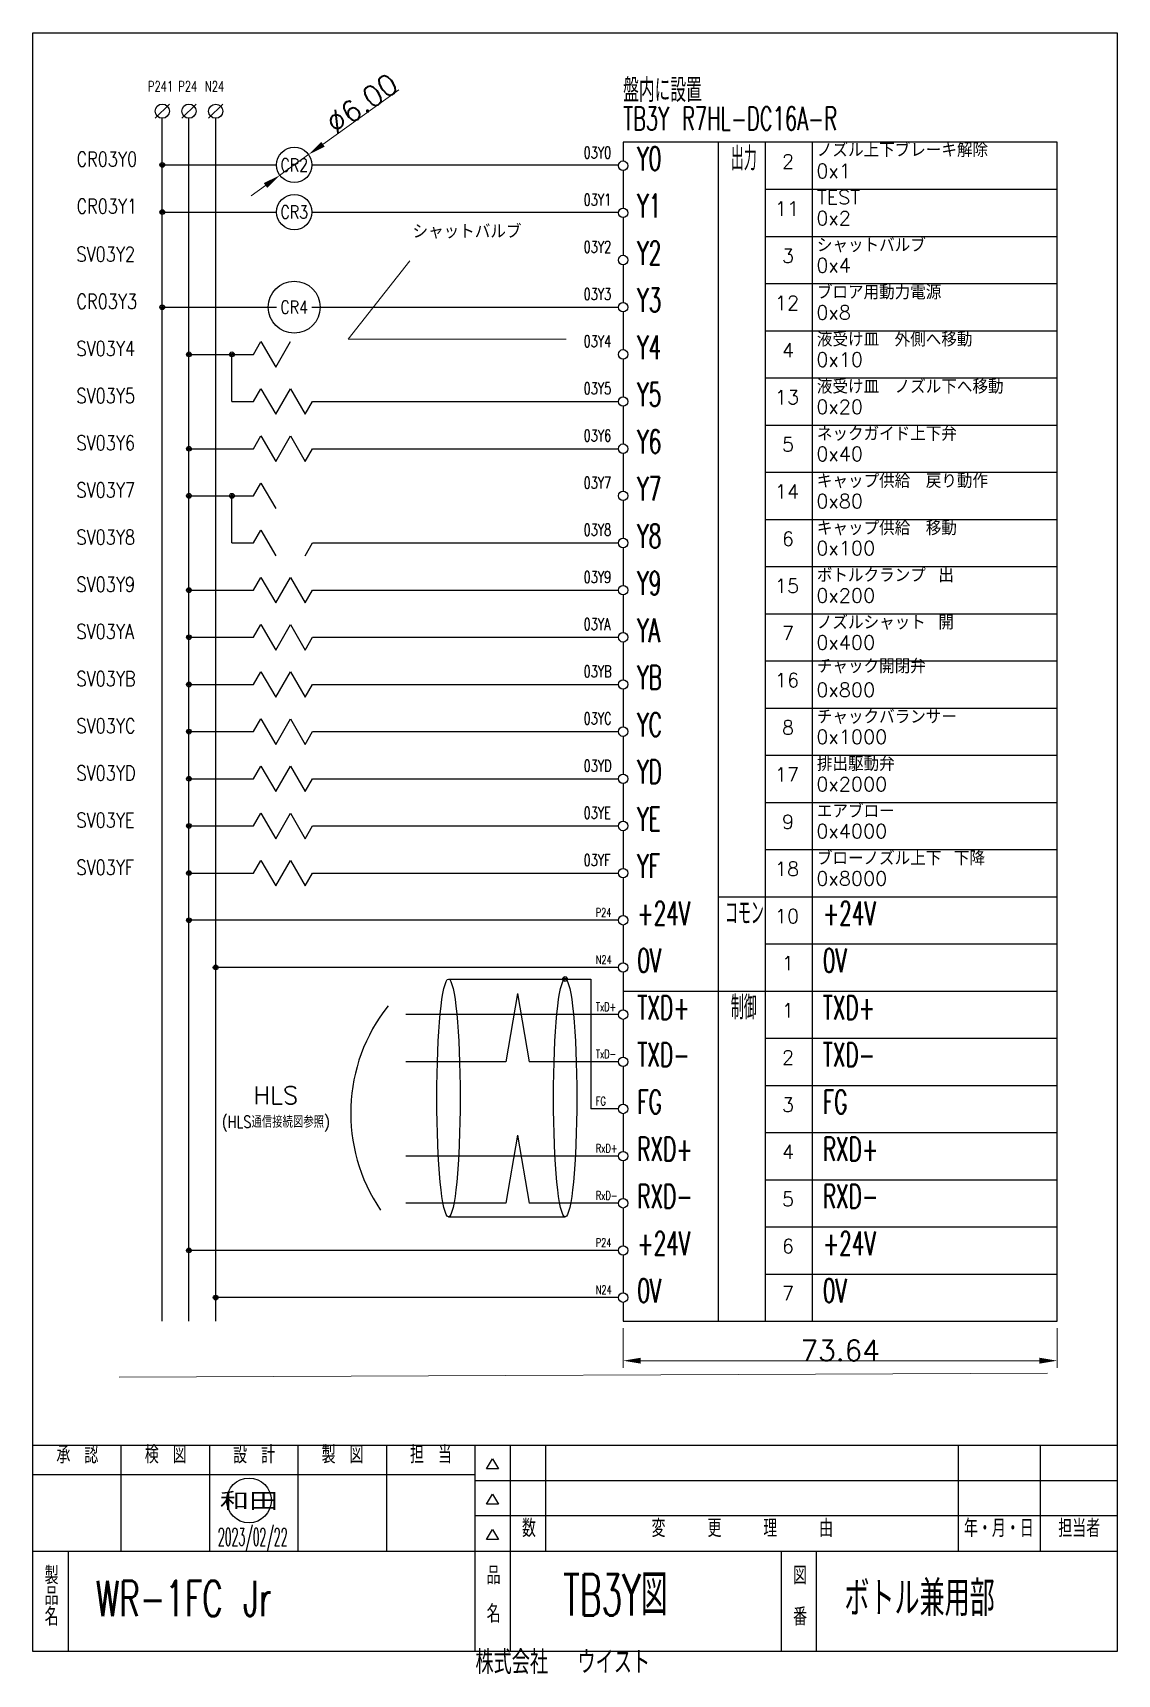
# Model space of a CAD drawing. Extents: x 15 to 199, y 11 to 290.
import ezdxf
from ezdxf.enums import TextEntityAlignment as Align

# ---------------------------------------------------------------- set-up
doc = ezdxf.new("R2010")
doc.units = 0
doc.header["$LTSCALE"] = 0.25
doc.header["$MEASUREMENT"] = 0
for name, color, linetype in [('LAYER01', 7, 'Continuous'), ('WAKU', 7, 'Continuous'), ('外形線２', 51, 'Continuous')]:
    doc.layers.add(name, color=color, linetype=linetype)
doc.styles.add('KANJI', font='TXT', dxfattribs={"bigfont": 'BIGFONT'})
doc.styles.add('KANJI4', font='txt.shx', dxfattribs={"width": 0.585714, "height": 7, "bigfont": 'bigfont.shx'})
doc.styles.get("Standard").update_dxf_attribs({"font": 'txt', "bigfont": 'bigfont'})
doc.dimstyles.get("Standard").update_dxf_attribs({"dimtxt": 0.18, "dimasz": 0.18, "dimexe": 0.18, "dimexo": 0.0625, "dimgap": 0.09, "dimtad": 0, "dimtih": 1, "dimtoh": 1, "dimdec": 4, "dimzin": 0, "dimdsep": 46, "dimtxsty": 'Standard', "dimcen": 0.09, "dimadec": 0, "dimazin": 0, "dimtfac": 1, "dimtdec": 4, "dimtofl": 0, "dimtmove": 0, "dimatfit": 0, "dimfxl": 1, "dimtolj": 1, "dimtzin": 0, "dimarcsym": 0})

# ---------------------------------------------------------------- blocks, each defined once
blk = doc.blocks.new('*D1')
at = {"color": 0, "linetype": 'Continuous', "lineweight": 0}
for p, q in [((115.17, 69.82), (115.17, 63.12)), ((188.81, 69.82), (188.81, 63.12)), ((118.17, 64.32), (185.81, 64.32))]:
    blk.add_line(p, q, dxfattribs=at)
at = {"color": 0, "linetype": 'Continuous'}
for points in [[(118.17, 64.82), (118.17, 63.82), (115.17, 64.32)], [(185.81, 63.82), (185.81, 64.82), (188.81, 64.32)]]:
    blk.add_solid(points, dxfattribs=at)
at = {"layer": 'Defpoints', "color": 0, "linetype": 'Continuous'}
for p in [(115.17, 71.02), (188.81, 71.02), (188.81, 64.32)]:
    blk.add_point(p, dxfattribs=at)
at = {"color": 0, "linetype": 'Continuous', "lineweight": 0, "insert": (151.99, 66.07), "char_height": 3.5, "attachment_point": 5}
blk.add_mtext('\\A1;73.64', dxfattribs=at)
blk = doc.blocks.new('*D2')
at = {"color": 0, "linetype": 'Continuous', "lineweight": 0}
for p, q in [((77.11, 279.87), (64.24, 270.64)), ((56.93, 265.4), (61.8, 268.9)), ((54.49, 263.65), (52.05, 261.9))]:
    blk.add_line(p, q, dxfattribs=at)
at = {"color": 0, "linetype": 'Continuous'}
for points in [[(63.95, 271.05), (64.53, 270.24), (61.8, 268.9)], [(54.78, 263.24), (54.2, 264.06), (56.93, 265.4)]]:
    blk.add_solid(points, dxfattribs=at)
at = {"layer": 'Defpoints', "color": 0, "linetype": 'Continuous'}
for p in [(61.8, 268.9), (56.93, 265.4)]:
    blk.add_point(p, dxfattribs=at)
at = {"color": 0, "linetype": 'Continuous', "lineweight": 0, "insert": (70.87, 277.56), "char_height": 3.5, "attachment_point": 5, "rotation": 35.6569}
blk.add_mtext('\\A1;∅6.00', dxfattribs=at)

msp = doc.modelspace()

# ---------------------------------------------------------------- linework, layer by layer
at = {"color": 7, "linetype": 'Continuous'}
for p, q in [((188.808, 271.016), (115.171, 271.016)), ((115.171, 271.016), (115.171, 267.816)), ((131.319, 271.016), (131.319, 71.016)), ((139.319, 71.016), (139.319, 271.016)), ((147.319, 207.016), (147.319, 271.016)), ((188.808, 71.016), (188.808, 271.016)), ((36.973, 267.147), (56.366, 267.147)), ((62.366, 267.147), (114.381, 267.147)), ((115.171, 266.216), (115.171, 259.816)), ((139.319, 263.016), (188.808, 263.016)), ((36.973, 259.147), (56.366, 259.147)), ((62.366, 259.147), (114.381, 259.147)), ((115.171, 258.216), (115.171, 251.816)), ((139.319, 255.016), (188.808, 255.016)), ((115.171, 250.216), (115.171, 243.816)), ((139.319, 247.016), (188.808, 247.016)), ((36.962, 243.016), (56.355, 243.016)), ((62.355, 243.016), (114.371, 243.016)), ((115.171, 242.216), (115.171, 235.816)), ((52.468, 235.016), (53.718, 237.181)), ((53.718, 237.181), (56.218, 232.85)), ((53.718, 237.181), (56.218, 232.85)), ((56.218, 232.85), (58.718, 237.181)), ((139.319, 239.016), (188.808, 239.016)), ((41.5, 235.016), (52.468, 235.016)), ((48.78, 227.016), (48.78, 235.016)), ((115.171, 234.216), (115.171, 227.816)), ((52.468, 227.016), (53.718, 229.181)), ((53.718, 229.181), (56.218, 224.85)), ((53.718, 229.181), (56.218, 224.85)), ((56.218, 224.85), (58.718, 229.181)), ((58.718, 229.181), (61.218, 224.85)), ((139.319, 231.016), (188.808, 231.016)), ((48.78, 227.016), (52.468, 227.016)), ((61.218, 224.85), (62.468, 227.016)), ((62.468, 227.016), (114.371, 227.016)), ((115.171, 226.216), (115.171, 219.816)), ((139.319, 223.016), (188.808, 223.016)), ((52.468, 219.016), (53.718, 221.181)), ((53.718, 221.181), (56.218, 216.85)), ((53.718, 221.181), (56.218, 216.85)), ((56.218, 216.85), (58.718, 221.181)), ((58.718, 221.181), (61.218, 216.85)), ((41.5, 219.016), (52.468, 219.016)), ((61.218, 216.85), (62.468, 219.016)), ((62.468, 219.016), (114.371, 219.016)), ((115.171, 218.216), (115.171, 211.816)), ((139.319, 215.016), (188.808, 215.016)), ((52.468, 211.016), (53.718, 213.181)), ((53.718, 213.181), (56.218, 208.85)), ((53.718, 213.181), (56.218, 208.85)), ((41.5, 211.016), (52.468, 211.016)), ((48.78, 203.016), (48.78, 211.016)), ((115.171, 210.216), (115.171, 203.816)), ((139.319, 207.016), (188.808, 207.016)), ((147.319, 71.016), (147.319, 207.016)), ((52.468, 203.016), (53.718, 205.181)), ((53.718, 205.181), (56.218, 200.85)), ((53.718, 205.181), (56.218, 200.85)), ((48.78, 203.016), (52.468, 203.016)), ((61.218, 200.85), (62.468, 203.016)), ((62.468, 203.016), (114.371, 203.016)), ((115.171, 202.216), (115.171, 195.816)), ((139.319, 199.016), (188.808, 199.016)), ((41.5, 195.016), (52.468, 195.016)), ((52.468, 195.016), (53.718, 197.181)), ((53.718, 197.181), (56.218, 192.85)), ((53.718, 197.181), (56.218, 192.85)), ((56.218, 192.85), (58.718, 197.181)), ((58.718, 197.181), (61.218, 192.85)), ((61.218, 192.85), (62.468, 195.016)), ((62.468, 195.016), (114.371, 195.016)), ((115.171, 194.216), (115.171, 187.816)), ((139.319, 191.016), (188.808, 191.016)), ((41.5, 187.016), (52.468, 187.016)), ((52.468, 187.016), (53.718, 189.181)), ((53.718, 189.181), (56.218, 184.85)), ((53.718, 189.181), (56.218, 184.85)), ((56.218, 184.85), (58.718, 189.181)), ((58.718, 189.181), (61.218, 184.85)), ((61.218, 184.85), (62.468, 187.016)), ((62.468, 187.016), (114.371, 187.016)), ((115.171, 186.216), (115.171, 179.816)), ((52.468, 179.016), (53.718, 181.181)), ((53.718, 181.181), (56.218, 176.85)), ((53.718, 181.181), (56.218, 176.85)), ((56.218, 176.85), (58.718, 181.181)), ((58.718, 181.181), (61.218, 176.85)), ((139.319, 183.016), (188.808, 183.016)), ((41.5, 179.016), (52.468, 179.016)), ((61.218, 176.85), (62.468, 179.016)), ((62.468, 179.016), (114.371, 179.016)), ((115.171, 178.216), (115.171, 171.816)), ((52.468, 171.016), (53.718, 173.181)), ((53.718, 173.181), (56.218, 168.85)), ((53.718, 173.181), (56.218, 168.85)), ((56.218, 168.85), (58.718, 173.181)), ((58.718, 173.181), (61.218, 168.85)), ((139.319, 175.016), (188.808, 175.016)), ((41.5, 171.016), (52.468, 171.016)), ((61.218, 168.85), (62.468, 171.016)), ((62.468, 171.016), (114.371, 171.016)), ((115.171, 170.216), (115.171, 163.816)), ((52.468, 163.016), (53.718, 165.181)), ((53.718, 165.181), (56.218, 160.85)), ((53.718, 165.181), (56.218, 160.85)), ((56.218, 160.85), (58.718, 165.181)), ((58.718, 165.181), (61.218, 160.85)), ((139.319, 167.016), (188.808, 167.016)), ((41.5, 163.016), (52.468, 163.016)), ((61.218, 160.85), (62.468, 163.016)), ((62.468, 163.016), (114.371, 163.016)), ((115.171, 162.216), (115.171, 155.816)), ((139.319, 159.016), (188.808, 159.016)), ((52.468, 155.016), (53.718, 157.181)), ((53.718, 157.181), (56.218, 152.85)), ((53.718, 157.181), (56.218, 152.85)), ((56.218, 152.85), (58.718, 157.181)), ((58.718, 157.181), (61.218, 152.85)), ((41.5, 155.016), (52.468, 155.016)), ((61.218, 152.85), (62.468, 155.016)), ((62.468, 155.016), (114.371, 155.016)), ((115.171, 154.216), (115.171, 147.816)), ((139.319, 151.016), (188.808, 151.016)), ((52.468, 147.016), (53.718, 149.181)), ((53.718, 149.181), (56.218, 144.85)), ((53.718, 149.181), (56.218, 144.85)), ((56.218, 144.85), (58.718, 149.181)), ((58.718, 149.181), (61.218, 144.85)), ((41.5, 147.016), (52.468, 147.016)), ((61.218, 144.85), (62.468, 147.016)), ((62.468, 147.016), (114.371, 147.016)), ((115.171, 146.216), (115.171, 139.816)), ((131.319, 143.016), (188.808, 143.016)), ((114.371, 139.016), (41.5, 139.016)), ((115.171, 138.216), (115.171, 131.816)), ((139.319, 135.016), (188.808, 135.016)), ((114.371, 131.016), (46.028, 131.016)), ((85.538, 129.061), (105.329, 129.061)), ((105.329, 129.061), (109.683, 129.061)), ((109.683, 129.061), (109.683, 107.016)), ((115.171, 130.216), (115.171, 123.816)), ((97.253, 126.589), (95.258, 115.016)), ((97.253, 126.589), (99.247, 115.016)), ((115.171, 127.016), (188.808, 127.016)), ((114.371, 123.016), (78.321, 123.016)), ((115.171, 122.216), (115.171, 115.816)), ((139.319, 119.016), (188.808, 119.016)), ((95.258, 115.016), (78.321, 115.016)), ((114.371, 115.016), (99.247, 115.016)), ((115.171, 114.216), (115.171, 107.816)), ((139.319, 111.016), (188.808, 111.016)), ((114.371, 107.016), (109.683, 107.016)), ((115.171, 106.216), (115.171, 99.816)), ((139.319, 103.016), (188.808, 103.016)), ((97.253, 102.589), (95.258, 91.016)), ((97.253, 102.589), (99.247, 91.016)), ((114.371, 99.016), (78.321, 99.016)), ((115.171, 98.216), (115.171, 91.816)), ((139.319, 95.016), (188.808, 95.016)), ((95.258, 91.016), (78.321, 91.016)), ((114.371, 91.016), (99.247, 91.016)), ((115.171, 90.216), (115.171, 83.816)), ((85.538, 88.714), (105.329, 88.714)), ((139.319, 87.016), (188.808, 87.016)), ((114.371, 83.016), (41.5, 83.016)), ((115.171, 82.216), (115.171, 75.816)), ((139.319, 79.016), (188.808, 79.016)), ((114.371, 75.016), (46.028, 75.016)), ((115.171, 74.216), (115.171, 71.016)), ((115.171, 71.016), (188.808, 71.016))]:
    msp.add_line(p, q, dxfattribs=at)
at = {"linetype": 'Continuous', "lineweight": 0}
for p, q in [((68.523, 237.598), (78.975, 250.856)), ((68.523, 237.598), (105.49, 237.598)), ((29.663, 61.522), (187.191, 62.19))]:
    msp.add_line(p, q, dxfattribs=at)
at = {"color": 7, "linetype": 'Continuous'}
msp.add_lwpolyline([(15, 289.55), (199, 289.55), (199, 15), (15, 15), (15, 289.55)], dxfattribs=at)
for centre, radius in [((59.366, 267.147), 3), ((36.973, 267.147), 0.4), ((36.973, 267.147), 0.2), ((115.171, 267.016), 0.8), ((59.366, 259.147), 3), ((36.973, 259.147), 0.4), ((36.973, 259.147), 0.2), ((115.171, 259.016), 0.8), ((115.171, 251.016), 0.8), ((59.355, 243.016), 4.408), ((36.962, 243.016), 0.4), ((36.962, 243.016), 0.2), ((115.171, 243.016), 0.8), ((41.5, 235.016), 0.4), ((41.5, 235.016), 0.2), ((48.78, 235.016), 0.4), ((48.78, 235.016), 0.2), ((115.171, 235.016), 0.8), ((115.171, 227.016), 0.8), ((41.5, 219.016), 0.4), ((41.5, 219.016), 0.2), ((115.171, 219.016), 0.8), ((115.171, 211.016), 0.8), ((41.5, 211.016), 0.4), ((41.5, 211.016), 0.2), ((48.78, 211.016), 0.4), ((48.78, 211.016), 0.2), ((115.171, 203.016), 0.8), ((41.5, 195.016), 0.4), ((41.5, 195.016), 0.2), ((115.171, 195.016), 0.8), ((41.5, 187.016), 0.4), ((41.5, 187.016), 0.2), ((115.171, 187.016), 0.8), ((41.5, 179.016), 0.4), ((41.5, 179.016), 0.2), ((115.171, 179.016), 0.8), ((41.5, 171.016), 0.4), ((41.5, 171.016), 0.2), ((115.171, 171.016), 0.8), ((41.5, 163.016), 0.4), ((41.5, 163.016), 0.2), ((115.171, 163.016), 0.8), ((115.171, 163.016), 0.8), ((41.5, 155.016), 0.4), ((41.5, 155.016), 0.2), ((115.171, 155.016), 0.8), ((115.171, 147.016), 0.8), ((41.5, 147.016), 0.4), ((41.5, 147.016), 0.2), ((41.5, 139.016), 0.4), ((41.5, 139.016), 0.2), ((115.171, 139.016), 0.8), ((46.028, 131.016), 0.4), ((46.028, 131.016), 0.2), ((115.171, 131.016), 0.8), ((105.329, 129.061), 0.4), ((105.329, 129.061), 0.2), ((115.171, 123.016), 0.8), ((115.171, 115.016), 0.8), ((115.171, 107.016), 0.8), ((115.171, 99.016), 0.8), ((115.171, 91.016), 0.8), ((115.171, 83.016), 0.8), ((41.5, 83.016), 0.4), ((41.5, 83.016), 0.2), ((46.028, 75.016), 0.4), ((46.028, 75.016), 0.2), ((115.171, 75.016), 0.8), ((51.686, 40.623), 3.797)]:
    msp.add_circle(centre, radius, dxfattribs=at)
msp.add_arc((98.222, 106.323), 29.278, 141.56707, -145.80463, dxfattribs=at)
for centre in [(85.538, 108.887), (105.329, 108.887)]:
    msp.add_ellipse(centre, major_axis=(0, -20.174), ratio=0.0981019, dxfattribs=at)
at = {"layer": 'WAKU', "color": 7, "linetype": 'Continuous'}
for p, q in [((15, 50), (199, 50)), ((30, 32), (30, 50)), ((45, 50), (45, 32)), ((60, 32), (60, 50)), ((75, 50), (75, 32)), ((90, 50), (90, 15)), ((92, 46), (93, 47.7)), ((93, 47.7), (94, 46)), ((96, 50), (96, 15)), ((102, 50), (102, 32)), ((172, 50), (172, 32)), ((186, 32), (186, 50)), ((15, 45), (90, 45)), ((94, 46), (92, 46)), ((90, 44), (199, 44)), ((92, 40), (93, 41.7)), ((94, 40), (92, 40)), ((93, 41.7), (94, 40)), ((199, 38), (90, 38)), ((92, 34), (93, 35.7)), ((94, 34), (92, 34)), ((93, 35.7), (94, 34)), ((15, 32), (199, 32)), ((21, 32), (21, 15)), ((142, 32), (142, 15)), ((148, 15), (148, 32))]:
    msp.add_line(p, q, dxfattribs=at)
at = {"layer": '外形線２', "color": 0, "linetype": 'Continuous'}
for p, q in [((38.173, 277.465), (35.773, 275.065)), ((42.7, 277.465), (40.3, 275.065)), ((47.228, 277.448), (44.828, 275.048)), ((36.973, 71.016), (36.973, 275.081)), ((41.5, 71.016), (41.5, 275.065)), ((46.028, 70.999), (46.028, 275.048))]:
    msp.add_line(p, q, dxfattribs=at)
for centre in [(36.973, 276.265), (41.5, 276.265), (46.028, 276.248)]:
    msp.add_circle(centre, 1.2, dxfattribs=at)

# ---------------------------------------------------------------- texts
at = {"color": 7, "linetype": 'Continuous'}
for s, height, width, p in [('盤内に設置', 4, 0.6068, (115.171, 276.616)), ('TB3Y R7HL-DC16A-R', 4, 0.6068, (115.171, 271.816)), ('03Y0', 2, 0.7, (108.462, 267.639)), ('Y0', 4, 0.6232, (117.571, 265.016)), ('出力', 4, 0.5, (133.444, 265.016)), ('CR03Y0', 2.5, 0.8, (22.412, 266.135)), ('03Y1', 2, 0.7, (108.462, 259.639)), ('Y1', 4, 0.6232, (117.571, 257.016)), ('CR03Y1', 2.5, 0.8, (22.412, 258.135)), ('03Y2', 2, 0.7, (108.462, 251.639)), ('Y2', 4, 0.6232, (117.571, 249.016)), ('SV03Y2', 2.5, 0.8, (22.401, 250.003)), ('CR03Y3', 2.5, 0.8, (22.401, 242.003)), ('03Y3', 2, 0.7, (108.462, 243.639)), ('Y3', 4, 0.6232, (117.571, 241.016)), ('SV03Y4', 2.5, 0.8, (22.401, 234.003)), ('03Y4', 2, 0.7, (108.462, 235.639)), ('Y4', 4, 0.6232, (117.571, 233.016)), ('SV03Y5', 2.5, 0.8, (22.401, 226.003)), ('03Y5', 2, 0.7, (108.462, 227.639)), ('Y5', 4, 0.6232, (117.571, 225.016)), ('SV03Y6', 2.5, 0.8, (22.401, 218.003)), ('03Y6', 2, 0.7, (108.462, 219.639)), ('Y6', 4, 0.6232, (117.571, 217.016)), ('SV03Y7', 2.5, 0.8, (22.401, 210.003)), ('03Y7', 2, 0.7, (108.462, 211.639)), ('Y7', 4, 0.6232, (117.571, 209.016)), ('03Y8', 2, 0.7, (108.462, 203.639)), ('Y8', 4, 0.6232, (117.571, 201.016)), ('SV03Y8', 2.5, 0.8, (22.401, 202.003)), ('03Y9', 2, 0.7, (108.462, 195.639)), ('Y9', 4, 0.6232, (117.571, 193.016)), ('SV03Y9', 2.5, 0.8, (22.401, 194.003)), ('03YA', 2, 0.7, (108.462, 187.639)), ('YA', 4, 0.6232, (117.571, 185.016)), ('SV03YA', 2.5, 0.8, (22.401, 186.003)), ('SV03YB', 2.5, 0.8, (22.401, 178.003)), ('03YB', 2, 0.7, (108.462, 179.639)), ('YB', 4, 0.6232, (117.571, 177.016)), ('SV03YC', 2.5, 0.8, (22.401, 170.003)), ('03YC', 2, 0.7, (108.462, 171.639)), ('YC', 4, 0.6232, (117.571, 169.016)), ('SV03YD', 2.5, 0.8, (22.401, 162.003)), ('03YD', 2, 0.7, (108.462, 163.639)), ('YD', 4, 0.6232, (117.571, 161.016)), ('SV03YE', 2.5, 0.8, (22.401, 154.003)), ('03YE', 2, 0.7, (108.462, 155.639)), ('YE', 4, 0.6232, (117.571, 153.016)), ('SV03YF', 2.5, 0.8, (22.401, 146.003)), ('03YF', 2, 0.7, (108.462, 147.639)), ('YF', 4, 0.6232, (117.571, 145.016)), ('+24V', 4, 0.6232, (117.571, 137.016)), ('コモン', 4, 0.5, (132.444, 137.016)), ('+24V', 4, 0.6232, (149.052, 137.016)), ('P24', 1.44, 0.7, (110.543, 139.201)), ('0V', 4, 0.6232, (117.571, 129.016)), ('0V', 4, 0.6232, (149.052, 129.016)), ('N24', 1.44, 0.7, (110.543, 131.201)), ('TXD+', 4, 0.6232, (117.571, 121.016)), ('制御', 4, 0.5, (133.444, 121.016)), ('TXD+', 4, 0.6232, (149.052, 121.016)), ('TxD+', 1.44, 0.7, (110.543, 123.201)), ('TxD-', 1.44, 0.7, (110.543, 115.201)), ('TXD-', 4, 0.6232, (117.571, 113.016)), ('TXD-', 4, 0.6232, (149.052, 113.016)), ('FG', 1.44, 0.7, (110.543, 107.201)), ('FG', 4, 0.6232, (117.571, 105.016)), ('FG', 4, 0.6232, (149.052, 105.016)), ('RxD+', 1.44, 0.7, (110.543, 99.201)), ('RXD+', 4, 0.6232, (117.571, 97.016)), ('RXD+', 4, 0.6232, (149.052, 97.016)), ('RxD-', 1.44, 0.7, (110.543, 91.201)), ('RXD-', 4, 0.6232, (117.571, 89.016)), ('RXD-', 4, 0.6232, (149.052, 89.016)), ('P24', 1.44, 0.7, (110.543, 83.201)), ('+24V', 4, 0.6232, (117.571, 81.016)), ('+24V', 4, 0.6232, (149.052, 81.016)), ('0V', 4, 0.6232, (117.571, 73.016)), ('0V', 4, 0.6232, (149.052, 73.016)), ('N24', 1.44, 0.7, (110.543, 75.201)), ('TB3Y図', 7, 0.585714, (105, 19)), ('WR-1FC Jr', 6, 0.644286, (25.711, 19.2)), ('ボトル兼用部', 6, 0.644286, (152.711, 19.2))]:
    msp.add_text(s, height=height, dxfattribs=dict(at, width=width)).set_placement(p, align=Align.BOTTOM_LEFT)
at = {"color": 7, "linetype": 'Continuous', "width": 0.8}
for s, p in [('CR2', (59.366, 267.147)), ('CR3', (59.366, 259.147)), ('CR4', (59.355, 243.016))]:
    msp.add_text(s, height=2.2, dxfattribs=at).set_placement(p, align=Align.MIDDLE)
at = {"color": 7, "linetype": 'Continuous'}
for s, p in [('2', (142.119, 265.816)), ('0x1', (147.954, 264.204)), ('11', (140.919, 257.816)), ('0x2', (147.954, 256.204)), ('3', (142.119, 249.816)), ('0x4', (147.954, 248.204)), ('12', (140.919, 241.816)), ('0x8', (147.954, 240.204)), ('4', (142.119, 233.816)), ('0x10', (147.954, 232.204)), ('13', (140.919, 225.816)), ('0x20', (147.954, 224.204)), ('5', (142.119, 217.816)), ('0x40', (147.954, 216.204)), ('14', (140.919, 209.816)), ('0x80', (147.954, 208.204)), ('6', (142.119, 201.816)), ('0x100', (147.954, 200.204)), ('15', (140.919, 193.816)), ('0x200', (147.954, 192.204)), ('7', (142.119, 185.816)), ('0x400', (147.954, 184.204)), ('16', (140.919, 177.816)), ('0x800', (147.954, 176.204)), ('8', (142.119, 169.816)), ('0x1000', (147.954, 168.204)), ('17', (140.919, 161.816)), ('0x2000', (147.954, 160.204)), ('9', (142.119, 153.816)), ('0x4000', (147.954, 152.204)), ('18', (140.919, 145.816)), ('0x8000', (147.954, 144.204)), ('10', (140.919, 137.816)), ('1', (142.119, 129.816)), ('1', (142.119, 121.816)), ('2', (142.119, 113.816)), ('3', (142.119, 105.816)), ('4', (142.119, 97.816)), ('5', (142.119, 89.816)), ('6', (142.119, 81.816)), ('7', (142.119, 73.816))]:
    msp.add_text(s, height=2.4, dxfattribs=at).set_placement(p, align=Align.BOTTOM_LEFT)
at = {"color": 7, "linetype": 'Continuous', "style": 'KANJI4', "width": 1.5}
msp.add_text('和田', height=3, dxfattribs=at).set_placement((51.686, 40.623), align=Align.MIDDLE)
at = {"linetype": 'Continuous', "insert": (56.238, 107.003), "char_height": 3, "attachment_point": 5}
msp.add_mtext_dynamic_manual_height_columns('HLS\\P{\\H0.66667x;\\W0.8;(HLS通信接続図参照)}', width=22, gutter_width=1, heights=[0], dxfattribs=at)
at = {"layer": 'LAYER01', "color": 7, "linetype": 'Continuous'}
for s, p in [('ノズル上下ブレーキ解除', (148.053, 267.746)), ('TEST', (148.053, 259.746)), ('シャットバルブ', (79.432, 253.937)), ('シャットバルブ', (148.042, 251.615)), ('ブロア用動力電源', (148.042, 243.615)), ('液受け皿\u3000外側へ移動', (148.042, 235.615)), ('液受け皿\u3000ノズル下へ移動', (148.042, 227.615)), ('ネックガイド上下弁', (148.042, 219.615)), ('キャップ供給\u3000戻り動作', (148.042, 211.615)), ('キャップ供給\u3000移動', (148.042, 203.615)), ('ボトルクランプ 出', (148.042, 195.615)), ('ノズルシャット 開', (148.042, 187.615)), ('チャック開閉弁', (148.042, 180.186)), ('チャックバランサー', (148.042, 171.615)), ('排出駆動弁', (148.042, 163.615)), ('エアブロー', (148.042, 155.615)), ('ブローノズル上下 下降', (148.042, 147.615))]:
    msp.add_text(s, height=2.4, dxfattribs=at).set_placement(p, align=Align.BOTTOM_LEFT)
at = {"layer": 'WAKU', "color": 7, "linetype": 'Continuous'}
for s, height, width, p in [('検\u3000図', 3, 0.718, (34, 46)), ('設\u3000計', 3, 0.718, (49, 46)), ('製\u3000図', 3, 0.718, (64, 46)), ('担\u3000当', 3, 0.718, (79, 46)), ('承\u3000認', 3, 0.718, (19, 46)), ('数', 3, 0.718, (98, 33.5)), ('変\u3000\u3000\u3000更\u3000\u3000\u3000理\u3000\u3000\u3000由', 3, 0.718, (120, 33.5)), ('年・月・日', 3, 0.718, (173, 33.5)), ('担当者', 3, 0.718, (189, 33.5)), ('製', 3, 0.718, (17, 25.5)), ('品', 3, 0.718, (92, 25.5)), ('図', 3, 0.718, (144, 25.5)), ('品', 3, 0.718, (17, 22)), ('名', 3, 0.718, (17, 18.5)), ('名', 3, 0.718, (92, 19)), ('番', 3, 0.718, (144, 18.5)), ('株式会社  ウイスト', 4, 0.7, (90.11, 9.964))]:
    msp.add_text(s, height=height, dxfattribs=dict(at, width=width)).set_placement(p, align=Align.BOTTOM_LEFT)
at = {"layer": 'WAKU', "linetype": 'Continuous', "style": 'KANJI', "width": 0.45}
msp.add_text('2023/02/22', height=3, dxfattribs=at).set_placement((46.409, 32.92))
at = {"layer": '外形線２', "color": 0, "linetype": 'Continuous', "width": 0.7}
for s, p in [('P241', (34.535, 279.065)), ('P24', (39.678, 279.065)), ('N24', (44.206, 279.049))]:
    msp.add_text(s, height=1.76, dxfattribs=at).set_placement(p, align=Align.BOTTOM_LEFT)

# ---------------------------------------------------------------- dimensions: what is measured, and where the dimension line sits
at = {"linetype": 'Continuous', "lineweight": 0}
dim = msp.add_diameter_dim_2p(p1=(56.929, 265.398), p2=(61.804, 268.896), dimstyle='Standard', override={"dimtxt": 3.5, "dimasz": 3, "dimexe": 1.2, "dimexo": 1.2, "dimgap": 0, "dimtad": 3, "dimtih": 0, "dimtoh": 0, "dimdec": 2, "dimdsep": 0, "dimtfac": 0.5, "dimtofl": 1, "dimatfit": 3, "dimtvp": 0.7, "dimlwd": 0, "dimlwe": 0}, dxfattribs=at)
dim.commit()
dim.dimension.update_dxf_attribs({"geometry": '*D2', "text_midpoint": (70.873, 277.556)})
dim = msp.add_linear_dim(base=(188.808, 64.32), p1=(115.171, 71.016), p2=(188.808, 71.016), dimstyle='Standard', override={"dimtxt": 3.5, "dimasz": 3, "dimexe": 1.2, "dimexo": 1.2, "dimgap": 0, "dimtad": 3, "dimtih": 0, "dimtoh": 0, "dimdec": 2, "dimdsep": 0, "dimtfac": 0.5, "dimtofl": 1, "dimatfit": 3, "dimtvp": 0.7, "dimlwd": 0, "dimlwe": 0}, dxfattribs=at)
dim.commit()
dim.dimension.update_dxf_attribs({"geometry": '*D1', "text_midpoint": (151.989, 66.07)})

doc.saveas('drawing.dxf')
